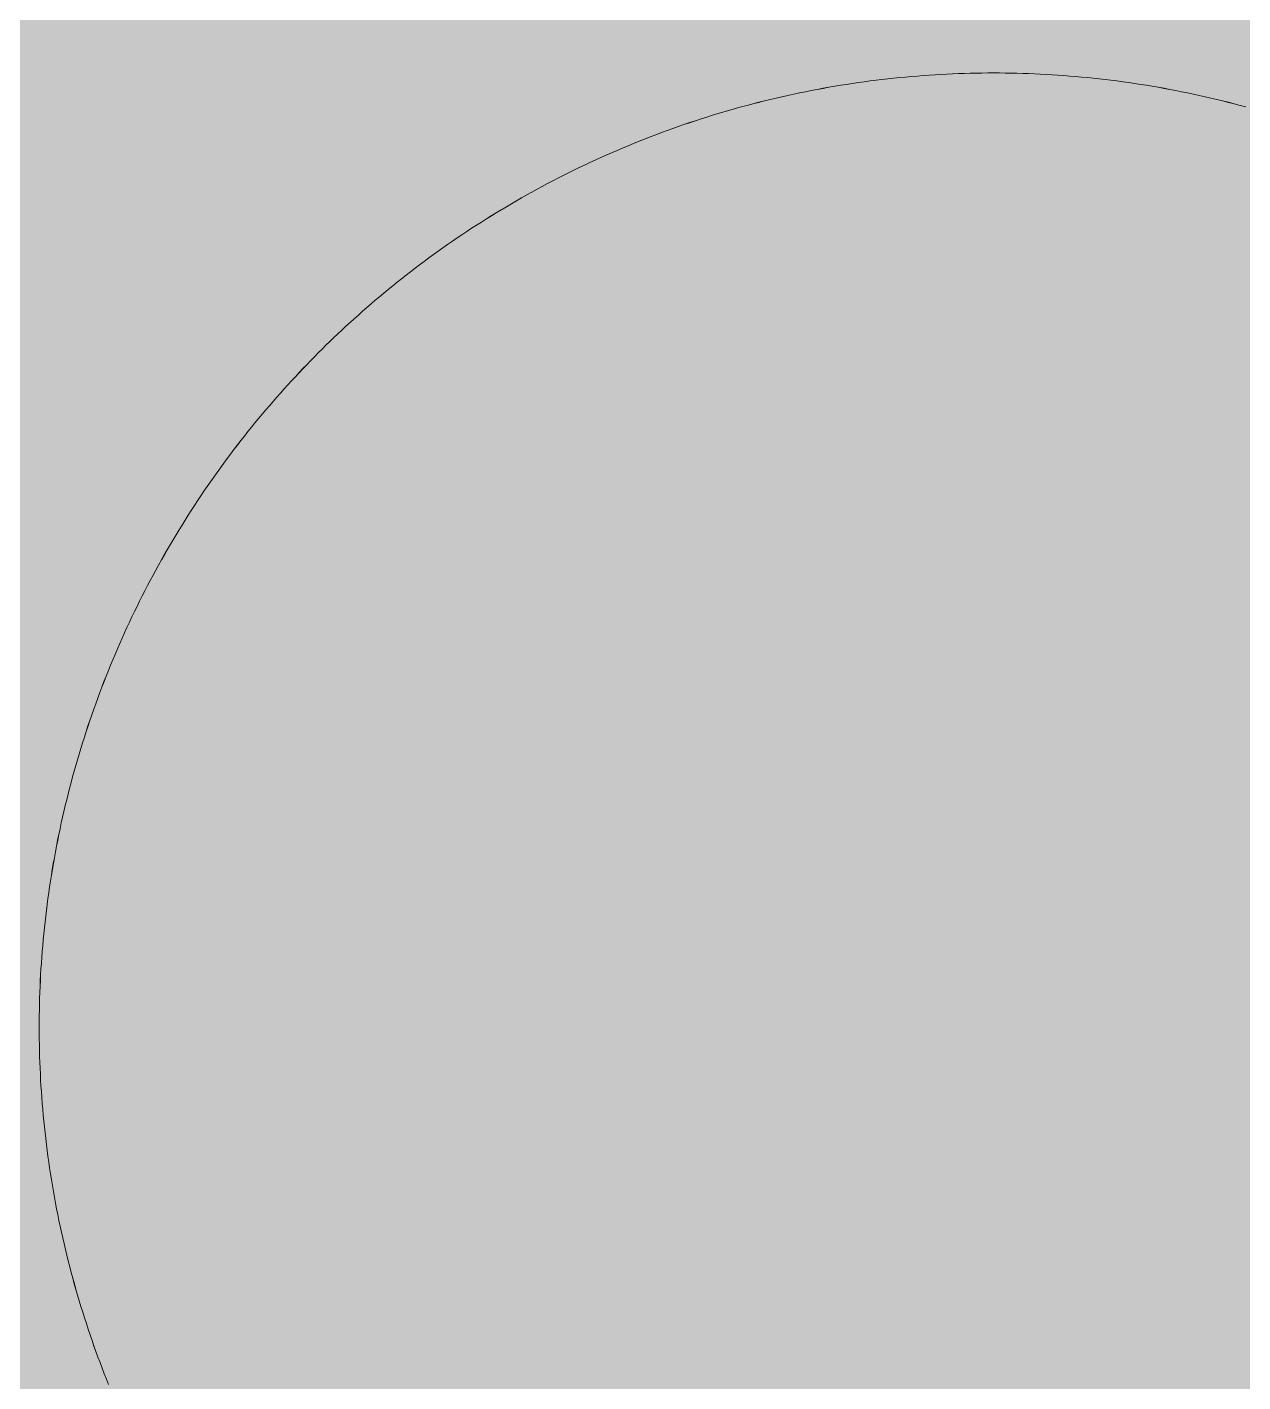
# Model space of a CAD drawing. Header units: millimetres. Extents: x 5622 to 8918, y 2044 to 6634.
# Drawn here: x 8590.272 to 8594.412, y 4895.119 to 4899.733 of the extents above; entities that cross this region are included whole.
import ezdxf

# ---------------------------------------------------------------- set-up
doc = ezdxf.new("R2010")
doc.units = ezdxf.units.MM
doc.linetypes.add('NASCOSTA', pattern=[9.525, 6.35, -3.175])
for name, color, linetype, lineweight in [('F_ARREDI', 7, 'Continuous', 5), ('F_FERRAMENTA', 253, 'Continuous', 5), ('F_MULTI laminato OPACO_retino', 1, 'Continuous', 5), ('F_Proiezioni', 253, 'NASCOSTA', 9)]:
    doc.layers.add(name, color=color, linetype=linetype, lineweight=lineweight)

# ---------------------------------------------------------------- blocks, each defined once
blk = doc.blocks.new("LIBRERIA_ingresso-living_sez._B.B'")
at = {"layer": 'F_MULTI laminato OPACO_retino', "true_color": 0x636466}
h = blk.add_hatch(color=251, dxfattribs=at)
h.dxf.hatch_style = 1
h.paths.add_polyline_path([(41313.1315, 11071.1262), (41913.1315, 11071.1262), (41913.1315, 13145.6262), (41313.1315, 13145.6262)])
at = {"layer": 'F_MULTI laminato OPACO_retino', "true_color": 0x939598}
h = blk.add_hatch(color=252, dxfattribs=at)
h.dxf.hatch_style = 1
h.paths.add_polyline_path([(41313.1315, 13145.6262), (41613.1315, 13145.6262), (41613.1315, 11071.1262), (41313.1315, 11071.1262)])
at = {"layer": 'F_Proiezioni', "color": 1}
for p, q in [((41589.0521, 12306.8749), (41589.072, 12306.8754)), ((41589.072, 12306.8754), (41589.0919, 12306.8757)), ((41589.0919, 12306.8757), (41589.1117, 12306.8759)), ((41589.1117, 12306.8759), (41589.1315, 12306.8759)), ((41589.1513, 12306.8759), (41589.1315, 12306.8759)), ((41589.1712, 12306.8757), (41589.1513, 12306.8759)), ((41589.191, 12306.8754), (41589.1712, 12306.8757)), ((41589.2109, 12306.8749), (41589.191, 12306.8754)), ((41588.5709, 12306.8272), (41588.591, 12306.8306)), ((41588.591, 12306.8306), (41588.6111, 12306.8339)), ((41588.6111, 12306.8339), (41588.6311, 12306.8371)), ((41588.6311, 12306.8371), (41588.6512, 12306.8402)), ((41588.6512, 12306.8402), (41588.6713, 12306.8431)), ((41588.6713, 12306.8431), (41588.6914, 12306.8459)), ((41588.6914, 12306.8459), (41588.7115, 12306.8486)), ((41588.7115, 12306.8486), (41588.7316, 12306.8512)), ((41588.7316, 12306.8512), (41588.7517, 12306.8536)), ((41588.7517, 12306.8536), (41588.7718, 12306.8559)), ((41588.7718, 12306.8559), (41588.7919, 12306.8581)), ((41588.7919, 12306.8581), (41588.812, 12306.8601)), ((41588.812, 12306.8601), (41588.832, 12306.862)), ((41588.832, 12306.862), (41588.8521, 12306.8638)), ((41588.8521, 12306.8638), (41588.8722, 12306.8655)), ((41588.8722, 12306.8655), (41588.8922, 12306.867)), ((41588.8922, 12306.867), (41588.9123, 12306.8685)), ((41588.9123, 12306.8685), (41588.9323, 12306.8698)), ((41588.9323, 12306.8698), (41588.9523, 12306.8709)), ((41588.9523, 12306.8709), (41588.9723, 12306.872)), ((41588.9723, 12306.872), (41588.9923, 12306.8729)), ((41588.9923, 12306.8729), (41589.0123, 12306.8737)), ((41589.0123, 12306.8737), (41589.0322, 12306.8744)), ((41589.0322, 12306.8744), (41589.0521, 12306.8749)), ((41589.2309, 12306.8744), (41589.2109, 12306.8749)), ((41589.2508, 12306.8737), (41589.2309, 12306.8744)), ((41589.2708, 12306.8729), (41589.2508, 12306.8737)), ((41589.2907, 12306.872), (41589.2708, 12306.8729)), ((41589.3107, 12306.8709), (41589.2907, 12306.872)), ((41589.3307, 12306.8698), (41589.3107, 12306.8709)), ((41589.3508, 12306.8685), (41589.3307, 12306.8698)), ((41589.3708, 12306.867), (41589.3508, 12306.8685)), ((41589.3909, 12306.8655), (41589.3708, 12306.867)), ((41589.4109, 12306.8638), (41589.3909, 12306.8655)), ((41589.431, 12306.862), (41589.4109, 12306.8638)), ((41589.4511, 12306.8601), (41589.431, 12306.862)), ((41589.4712, 12306.8581), (41589.4511, 12306.8601)), ((41589.4913, 12306.8559), (41589.4712, 12306.8581)), ((41589.5114, 12306.8536), (41589.4913, 12306.8559)), ((41589.5315, 12306.8512), (41589.5114, 12306.8536)), ((41589.5516, 12306.8486), (41589.5315, 12306.8512)), ((41589.5717, 12306.8459), (41589.5516, 12306.8486)), ((41589.5918, 12306.8431), (41589.5717, 12306.8459)), ((41589.6118, 12306.8402), (41589.5918, 12306.8431)), ((41589.6319, 12306.8371), (41589.6118, 12306.8402)), ((41589.652, 12306.8339), (41589.6319, 12306.8371)), ((41589.6721, 12306.8306), (41589.652, 12306.8339)), ((41589.6921, 12306.8272), (41589.6721, 12306.8306)), ((41588.3515, 12306.7809), (41588.3714, 12306.7857)), ((41588.3714, 12306.7857), (41588.3912, 12306.7905)), ((41588.3912, 12306.7905), (41588.4111, 12306.795)), ((41588.4111, 12306.795), (41588.431, 12306.7995)), ((41588.431, 12306.7995), (41588.451, 12306.8039)), ((41588.451, 12306.8039), (41588.4709, 12306.8081)), ((41588.4709, 12306.8081), (41588.4909, 12306.8121)), ((41588.4909, 12306.8121), (41588.5109, 12306.8161)), ((41588.5109, 12306.8161), (41588.5309, 12306.8199)), ((41588.5309, 12306.8199), (41588.5509, 12306.8236)), ((41588.5509, 12306.8236), (41588.5709, 12306.8272)), ((41589.7121, 12306.8236), (41589.6921, 12306.8272)), ((41589.7322, 12306.8199), (41589.7121, 12306.8236)), ((41589.7522, 12306.8161), (41589.7322, 12306.8199)), ((41589.7722, 12306.8121), (41589.7522, 12306.8161)), ((41589.7921, 12306.8081), (41589.7722, 12306.8121)), ((41589.8121, 12306.8039), (41589.7921, 12306.8081)), ((41589.832, 12306.7995), (41589.8121, 12306.8039)), ((41589.8519, 12306.795), (41589.832, 12306.7995)), ((41589.8718, 12306.7905), (41589.8519, 12306.795)), ((41589.8917, 12306.7857), (41589.8718, 12306.7905)), ((41589.9115, 12306.7809), (41589.8917, 12306.7857)), ((41588.1744, 12306.7317), (41588.194, 12306.7377)), ((41588.194, 12306.7377), (41588.2135, 12306.7435)), ((41588.2135, 12306.7435), (41588.2332, 12306.7492)), ((41588.2332, 12306.7492), (41588.2528, 12306.7548)), ((41588.2528, 12306.7548), (41588.2725, 12306.7603)), ((41588.2725, 12306.7603), (41588.2922, 12306.7656)), ((41588.2922, 12306.7656), (41588.3119, 12306.7708)), ((41588.3119, 12306.7708), (41588.3317, 12306.7759)), ((41588.3317, 12306.7759), (41588.3515, 12306.7809)), ((41589.9313, 12306.7759), (41589.9115, 12306.7809)), ((41589.9511, 12306.7708), (41589.9313, 12306.7759)), ((41589.9709, 12306.7656), (41589.9511, 12306.7708)), ((41589.9906, 12306.7603), (41589.9709, 12306.7656)), ((41588.0389, 12306.6867), (41588.0581, 12306.6935)), ((41588.0581, 12306.6935), (41588.0774, 12306.7002)), ((41588.0774, 12306.7002), (41588.0967, 12306.7067)), ((41588.0967, 12306.7067), (41588.1161, 12306.7131)), ((41588.1161, 12306.7131), (41588.1355, 12306.7195)), ((41588.1355, 12306.7195), (41588.1549, 12306.7257)), ((41588.1549, 12306.7257), (41588.1744, 12306.7317)), ((41587.9246, 12306.6435), (41587.9435, 12306.651)), ((41587.9435, 12306.651), (41587.9625, 12306.6583)), ((41587.9625, 12306.6583), (41587.9815, 12306.6656)), ((41587.9815, 12306.6656), (41588.0006, 12306.6728)), ((41588.0006, 12306.6728), (41588.0197, 12306.6798)), ((41588.0197, 12306.6798), (41588.0389, 12306.6867)), ((41587.8123, 12306.5961), (41587.8309, 12306.6043)), ((41587.8309, 12306.6043), (41587.8495, 12306.6124)), ((41587.8495, 12306.6124), (41587.8682, 12306.6203)), ((41587.8682, 12306.6203), (41587.8869, 12306.6281)), ((41587.8869, 12306.6281), (41587.9057, 12306.6359)), ((41587.9057, 12306.6359), (41587.9246, 12306.6435)), ((41587.7023, 12306.5447), (41587.7204, 12306.5536)), ((41587.7204, 12306.5536), (41587.7387, 12306.5623)), ((41587.7387, 12306.5623), (41587.757, 12306.5709)), ((41587.757, 12306.5709), (41587.7754, 12306.5794)), ((41587.7754, 12306.5794), (41587.7938, 12306.5878)), ((41587.7938, 12306.5878), (41587.8123, 12306.5961)), ((41587.6124, 12306.499), (41587.6303, 12306.5083)), ((41587.6303, 12306.5083), (41587.6482, 12306.5176)), ((41587.6482, 12306.5176), (41587.6661, 12306.5267)), ((41587.6661, 12306.5267), (41587.6842, 12306.5358)), ((41587.6842, 12306.5358), (41587.7023, 12306.5447)), ((41587.5244, 12306.4507), (41587.5418, 12306.4605)), ((41587.5418, 12306.4605), (41587.5594, 12306.4703)), ((41587.5594, 12306.4703), (41587.577, 12306.48)), ((41587.577, 12306.48), (41587.5947, 12306.4895)), ((41587.5947, 12306.4895), (41587.6124, 12306.499)), ((41587.4553, 12306.4103), (41587.4725, 12306.4205)), ((41587.4725, 12306.4205), (41587.4897, 12306.4307)), ((41587.4897, 12306.4307), (41587.507, 12306.4407)), ((41587.507, 12306.4407), (41587.5244, 12306.4507)), ((41587.3709, 12306.3577), (41587.3876, 12306.3684)), ((41587.3876, 12306.3684), (41587.4044, 12306.379)), ((41587.4044, 12306.379), (41587.4213, 12306.3895)), ((41587.4213, 12306.3895), (41587.4383, 12306.3999)), ((41587.4383, 12306.3999), (41587.4553, 12306.4103)), ((41587.3048, 12306.314), (41587.3212, 12306.325)), ((41587.3212, 12306.325), (41587.3377, 12306.336)), ((41587.3377, 12306.336), (41587.3542, 12306.3469)), ((41587.3542, 12306.3469), (41587.3709, 12306.3577)), ((41587.2403, 12306.2689), (41587.2563, 12306.2803)), ((41587.2563, 12306.2803), (41587.2724, 12306.2916)), ((41587.2724, 12306.2916), (41587.2886, 12306.3028)), ((41587.2886, 12306.3028), (41587.3048, 12306.314)), ((41587.1772, 12306.2226), (41587.1928, 12306.2343)), ((41587.1928, 12306.2343), (41587.2085, 12306.2459)), ((41587.2085, 12306.2459), (41587.2243, 12306.2575)), ((41587.2243, 12306.2575), (41587.2403, 12306.2689)), ((41587.1156, 12306.1751), (41587.1308, 12306.187)), ((41587.1308, 12306.187), (41587.1462, 12306.199)), ((41587.1462, 12306.199), (41587.1616, 12306.2108)), ((41587.1616, 12306.2108), (41587.1772, 12306.2226)), ((41587.0555, 12306.1264), (41587.0704, 12306.1387)), ((41587.0704, 12306.1387), (41587.0854, 12306.1509)), ((41587.0854, 12306.1509), (41587.1004, 12306.163)), ((41587.1004, 12306.163), (41587.1156, 12306.1751)), ((41587.0116, 12306.0892), (41587.0261, 12306.1017)), ((41587.0261, 12306.1017), (41587.0408, 12306.1141)), ((41587.0408, 12306.1141), (41587.0555, 12306.1264)), ((41586.9544, 12306.0388), (41586.9685, 12306.0515)), ((41586.9685, 12306.0515), (41586.9828, 12306.0642)), ((41586.9828, 12306.0642), (41586.9971, 12306.0767)), ((41586.9971, 12306.0767), (41587.0116, 12306.0892)), ((41586.8988, 12305.9876), (41586.9126, 12306.0005)), ((41586.9126, 12306.0005), (41586.9264, 12306.0133)), ((41586.9264, 12306.0133), (41586.9403, 12306.0261)), ((41586.9403, 12306.0261), (41586.9544, 12306.0388)), ((41586.8583, 12305.9486), (41586.8717, 12305.9616)), ((41586.8717, 12305.9616), (41586.8852, 12305.9746)), ((41586.8852, 12305.9746), (41586.8988, 12305.9876)), ((41586.8056, 12305.8959), (41586.8187, 12305.9092)), ((41586.8187, 12305.9092), (41586.8318, 12305.9224)), ((41586.8318, 12305.9224), (41586.845, 12305.9355)), ((41586.845, 12305.9355), (41586.8583, 12305.9486)), ((41586.7668, 12305.8553), (41586.7797, 12305.8689)), ((41586.7797, 12305.8689), (41586.7926, 12305.8825)), ((41586.7926, 12305.8825), (41586.8056, 12305.8959)), ((41586.7284, 12305.8139), (41586.7411, 12305.8278)), ((41586.7411, 12305.8278), (41586.7539, 12305.8416)), ((41586.7539, 12305.8416), (41586.7668, 12305.8553)), ((41586.678, 12305.7572), (41586.6905, 12305.7715)), ((41586.6905, 12305.7715), (41586.7031, 12305.7857)), ((41586.7031, 12305.7857), (41586.7157, 12305.7999)), ((41586.7157, 12305.7999), (41586.7284, 12305.8139)), ((41586.6409, 12305.7137), (41586.6532, 12305.7283)), ((41586.6532, 12305.7283), (41586.6656, 12305.7428)), ((41586.6656, 12305.7428), (41586.678, 12305.7572)), ((41586.6044, 12305.6694), (41586.6165, 12305.6842)), ((41586.6165, 12305.6842), (41586.6286, 12305.699)), ((41586.6286, 12305.699), (41586.6409, 12305.7137)), ((41586.5685, 12305.6242), (41586.5804, 12305.6393)), ((41586.5804, 12305.6393), (41586.5923, 12305.6544)), ((41586.5923, 12305.6544), (41586.6044, 12305.6694)), ((41586.5332, 12305.5782), (41586.5449, 12305.5936)), ((41586.5449, 12305.5936), (41586.5567, 12305.6089)), ((41586.5567, 12305.6089), (41586.5685, 12305.6242)), ((41586.4987, 12305.5313), (41586.5101, 12305.547)), ((41586.5101, 12305.547), (41586.5217, 12305.5626)), ((41586.5217, 12305.5626), (41586.5332, 12305.5782)), ((41586.4649, 12305.4838), (41586.4761, 12305.4997)), ((41586.4761, 12305.4997), (41586.4874, 12305.5156)), ((41586.4874, 12305.5156), (41586.4987, 12305.5313)), ((41586.4319, 12305.4354), (41586.4428, 12305.4516)), ((41586.4428, 12305.4516), (41586.4538, 12305.4677)), ((41586.4538, 12305.4677), (41586.4649, 12305.4838)), ((41586.3996, 12305.3863), (41586.4103, 12305.4028)), ((41586.4103, 12305.4028), (41586.421, 12305.4191)), ((41586.421, 12305.4191), (41586.4319, 12305.4354)), ((41586.3681, 12305.3365), (41586.3785, 12305.3532)), ((41586.3785, 12305.3532), (41586.389, 12305.3698)), ((41586.389, 12305.3698), (41586.3996, 12305.3863)), ((41586.3476, 12305.3029), (41586.3578, 12305.3197)), ((41586.3578, 12305.3197), (41586.3681, 12305.3365)), ((41586.3175, 12305.2519), (41586.3275, 12305.269)), ((41586.3275, 12305.269), (41586.3375, 12305.286)), ((41586.3375, 12305.286), (41586.3476, 12305.3029)), ((41586.2883, 12305.2002), (41586.298, 12305.2175)), ((41586.298, 12305.2175), (41586.3077, 12305.2347)), ((41586.3077, 12305.2347), (41586.3175, 12305.2519)), ((41586.2693, 12305.1654), (41586.2788, 12305.1829)), ((41586.2788, 12305.1829), (41586.2883, 12305.2002)), ((41586.2416, 12305.1127), (41586.2508, 12305.1304)), ((41586.2508, 12305.1304), (41586.26, 12305.1479)), ((41586.26, 12305.1479), (41586.2693, 12305.1654)), ((41586.2148, 12305.0594), (41586.2236, 12305.0773)), ((41586.2236, 12305.0773), (41586.2326, 12305.095)), ((41586.2326, 12305.095), (41586.2416, 12305.1127)), ((41586.1974, 12305.0236), (41586.2061, 12305.0415)), ((41586.2061, 12305.0415), (41586.2148, 12305.0594)), ((41586.1722, 12304.9693), (41586.1805, 12304.9874)), ((41586.1805, 12304.9874), (41586.1889, 12305.0055)), ((41586.1889, 12305.0055), (41586.1974, 12305.0236)), ((41586.1559, 12304.9328), (41586.164, 12304.9511)), ((41586.164, 12304.9511), (41586.1722, 12304.9693)), ((41586.1323, 12304.8777), (41586.14, 12304.8961)), ((41586.14, 12304.8961), (41586.1479, 12304.9145)), ((41586.1479, 12304.9145), (41586.1559, 12304.9328)), ((41586.1171, 12304.8406), (41586.1246, 12304.8592)), ((41586.1246, 12304.8592), (41586.1323, 12304.8777)), ((41586.0951, 12304.7846), (41586.1023, 12304.8033)), ((41586.1023, 12304.8033), (41586.1096, 12304.822)), ((41586.1096, 12304.822), (41586.1171, 12304.8406)), ((41586.081, 12304.747), (41586.088, 12304.7658)), ((41586.088, 12304.7658), (41586.0951, 12304.7846)), ((41586.0608, 12304.6902), (41586.0674, 12304.7092)), ((41586.0674, 12304.7092), (41586.0742, 12304.7281)), ((41586.0742, 12304.7281), (41586.081, 12304.747)), ((41586.0478, 12304.6521), (41586.0542, 12304.6712)), ((41586.0542, 12304.6712), (41586.0608, 12304.6902)), ((41586.0354, 12304.6138), (41586.0415, 12304.633)), ((41586.0415, 12304.633), (41586.0478, 12304.6521)), ((41586.0175, 12304.5561), (41586.0233, 12304.5754)), ((41586.0233, 12304.5754), (41586.0293, 12304.5946)), ((41586.0293, 12304.5946), (41586.0354, 12304.6138)), ((41586.0062, 12304.5174), (41586.0118, 12304.5367)), ((41586.0118, 12304.5367), (41586.0175, 12304.5561)), ((41585.9902, 12304.4591), (41585.9954, 12304.4785)), ((41585.9954, 12304.4785), (41586.0008, 12304.498)), ((41586.0008, 12304.498), (41586.0062, 12304.5174)), ((41585.9801, 12304.42), (41585.9851, 12304.4396)), ((41585.9851, 12304.4396), (41585.9902, 12304.4591)), ((41585.9704, 12304.3809), (41585.9752, 12304.4005)), ((41585.9752, 12304.4005), (41585.9801, 12304.42)), ((41585.9569, 12304.3219), (41585.9613, 12304.3416)), ((41585.9613, 12304.3416), (41585.9658, 12304.3612)), ((41585.9658, 12304.3612), (41585.9704, 12304.3809)), ((41585.9485, 12304.2825), (41585.9527, 12304.3022)), ((41585.9527, 12304.3022), (41585.9569, 12304.3219)), ((41585.9406, 12304.2429), (41585.9445, 12304.2627)), ((41585.9445, 12304.2627), (41585.9485, 12304.2825)), ((41585.9297, 12304.1834), (41585.9332, 12304.2033)), ((41585.9332, 12304.2033), (41585.9369, 12304.2231)), ((41585.9369, 12304.2231), (41585.9406, 12304.2429)), ((41585.9231, 12304.1437), (41585.9263, 12304.1636)), ((41585.9263, 12304.1636), (41585.9297, 12304.1834)), ((41585.9169, 12304.1039), (41585.9199, 12304.1238)), ((41585.9199, 12304.1238), (41585.9231, 12304.1437)), ((41585.9086, 12304.0442), (41585.9112, 12304.0641)), ((41585.9112, 12304.0641), (41585.914, 12304.084)), ((41585.914, 12304.084), (41585.9169, 12304.1039)), ((41585.9037, 12304.0043), (41585.9061, 12304.0242)), ((41585.9061, 12304.0242), (41585.9086, 12304.0442)), ((41585.8993, 12303.9644), (41585.9014, 12303.9843)), ((41585.9014, 12303.9843), (41585.9037, 12304.0043)), ((41585.8935, 12303.9045), (41585.8953, 12303.9244)), ((41585.8953, 12303.9244), (41585.8972, 12303.9444)), ((41585.8972, 12303.9444), (41585.8993, 12303.9644)), ((41585.8904, 12303.8646), (41585.8919, 12303.8845)), ((41585.8919, 12303.8845), (41585.8935, 12303.9045)), ((41585.8877, 12303.8247), (41585.8889, 12303.8446)), ((41585.8889, 12303.8446), (41585.8904, 12303.8646)), ((41585.8845, 12303.7649), (41585.8854, 12303.7848)), ((41585.8854, 12303.7848), (41585.8865, 12303.8048)), ((41585.8865, 12303.8048), (41585.8877, 12303.8247)), ((41585.8831, 12303.7251), (41585.8837, 12303.745)), ((41585.8837, 12303.745), (41585.8845, 12303.7649)), ((41585.8821, 12303.6854), (41585.8825, 12303.7052)), ((41585.8825, 12303.7052), (41585.8831, 12303.7251)), ((41585.8815, 12303.6259), (41585.8816, 12303.6457)), ((41585.8816, 12303.6457), (41585.8818, 12303.6655)), ((41585.8818, 12303.6655), (41585.8821, 12303.6854)), ((41585.8816, 12303.6061), (41585.8815, 12303.6259)), ((41585.8818, 12303.5862), (41585.8816, 12303.6061)), ((41585.8821, 12303.5663), (41585.8818, 12303.5862)), ((41585.8825, 12303.5464), (41585.8821, 12303.5663)), ((41585.8831, 12303.5265), (41585.8825, 12303.5464)), ((41585.8837, 12303.5066), (41585.8831, 12303.5265)), ((41585.8845, 12303.4866), (41585.8837, 12303.5066)), ((41585.8855, 12303.4667), (41585.8845, 12303.4866)), ((41585.8865, 12303.4467), (41585.8855, 12303.4667)), ((41585.8877, 12303.4267), (41585.8865, 12303.4467)), ((41585.889, 12303.4068), (41585.8877, 12303.4267)), ((41585.8904, 12303.3868), (41585.889, 12303.4068)), ((41585.8919, 12303.3668), (41585.8904, 12303.3868)), ((41585.8936, 12303.3468), (41585.8919, 12303.3668)), ((41585.8954, 12303.3268), (41585.8936, 12303.3468)), ((41585.8973, 12303.3068), (41585.8954, 12303.3268)), ((41585.8993, 12303.2868), (41585.8973, 12303.3068)), ((41585.9015, 12303.2668), (41585.8993, 12303.2868)), ((41585.9038, 12303.2468), (41585.9015, 12303.2668)), ((41585.9062, 12303.2268), (41585.9038, 12303.2468)), ((41585.9087, 12303.2069), (41585.9062, 12303.2268)), ((41585.9114, 12303.1869), (41585.9087, 12303.2069)), ((41585.9141, 12303.1669), (41585.9114, 12303.1869)), ((41585.917, 12303.147), (41585.9141, 12303.1669)), ((41585.9201, 12303.127), (41585.917, 12303.147)), ((41585.9232, 12303.1071), (41585.9201, 12303.127)), ((41585.9265, 12303.0872), (41585.9232, 12303.1071)), ((41585.9299, 12303.0673), (41585.9265, 12303.0872)), ((41585.9334, 12303.0474), (41585.9299, 12303.0673)), ((41585.9371, 12303.0276), (41585.9334, 12303.0474)), ((41585.9409, 12303.0077), (41585.9371, 12303.0276)), ((41585.9448, 12302.9879), (41585.9409, 12303.0077)), ((41585.9488, 12302.9681), (41585.9448, 12302.9879)), ((41585.9529, 12302.9483), (41585.9488, 12302.9681)), ((41585.9572, 12302.9286), (41585.9529, 12302.9483)), ((41585.9616, 12302.9089), (41585.9572, 12302.9286)), ((41585.9661, 12302.8892), (41585.9616, 12302.9089)), ((41585.9708, 12302.8695), (41585.9661, 12302.8892)), ((41585.9756, 12302.8499), (41585.9708, 12302.8695)), ((41585.9804, 12302.8303), (41585.9756, 12302.8499)), ((41585.9855, 12302.8107), (41585.9804, 12302.8303)), ((41585.9906, 12302.7912), (41585.9855, 12302.8107)), ((41585.9958, 12302.7716), (41585.9906, 12302.7912)), ((41586.0012, 12302.7522), (41585.9958, 12302.7716)), ((41586.0067, 12302.7327), (41586.0012, 12302.7522)), ((41586.0123, 12302.7133), (41586.0067, 12302.7327)), ((41586.0181, 12302.694), (41586.0123, 12302.7133)), ((41586.0239, 12302.6747), (41586.0181, 12302.694)), ((41586.0299, 12302.6554), (41586.0239, 12302.6747)), ((41586.036, 12302.6362), (41586.0299, 12302.6554)), ((41586.0422, 12302.617), (41586.036, 12302.6362)), ((41586.0485, 12302.5978), (41586.0422, 12302.617)), ((41586.0549, 12302.5787), (41586.0485, 12302.5978)), ((41586.0615, 12302.5596), (41586.0549, 12302.5787)), ((41586.0681, 12302.5406), (41586.0615, 12302.5596)), ((41586.0749, 12302.5217), (41586.0681, 12302.5406)), ((41586.0818, 12302.5028), (41586.0749, 12302.5217)), ((41586.0888, 12302.4839), (41586.0818, 12302.5028)), ((41586.0959, 12302.4651), (41586.0888, 12302.4839)), ((41586.1032, 12302.4463), (41586.0959, 12302.4651)), ((41586.1105, 12302.4276), (41586.1032, 12302.4463)), ((41586.118, 12302.409), (41586.1105, 12302.4276))]:
    blk.add_line(p, q, dxfattribs=at)

msp = doc.modelspace()

# ---------------------------------------------------------------- linework, layer by layer
at = {"layer": 'F_FERRAMENTA', "linetype": 'NASCOSTA'}
for p, q in [((8593.0825, 4899.5407), (8593.1025, 4899.5437)), ((8593.1025, 4899.5437), (8593.1226, 4899.5465)), ((8593.1226, 4899.5465), (8593.1427, 4899.5491)), ((8593.1427, 4899.5491), (8593.1628, 4899.5517)), ((8593.1628, 4899.5517), (8593.1829, 4899.5541)), ((8593.1829, 4899.5541), (8593.203, 4899.5564)), ((8593.203, 4899.5564), (8593.2231, 4899.5586)), ((8593.2231, 4899.5586), (8593.2432, 4899.5606)), ((8593.2432, 4899.5606), (8593.2633, 4899.5626)), ((8593.2633, 4899.5626), (8593.2834, 4899.5644)), ((8593.2834, 4899.5644), (8593.3034, 4899.566)), ((8593.3034, 4899.566), (8593.3235, 4899.5676)), ((8593.3235, 4899.5676), (8593.3435, 4899.569)), ((8593.3435, 4899.569), (8593.3636, 4899.5703)), ((8593.3636, 4899.5703), (8593.3836, 4899.5715)), ((8593.3836, 4899.5715), (8593.4036, 4899.5725)), ((8593.4036, 4899.5725), (8593.4235, 4899.5734)), ((8593.4235, 4899.5734), (8593.4435, 4899.5742)), ((8593.4435, 4899.5742), (8593.4634, 4899.5749)), ((8593.4634, 4899.5749), (8593.4834, 4899.5755)), ((8593.4834, 4899.5755), (8593.5033, 4899.5759)), ((8593.5033, 4899.5759), (8593.5231, 4899.5762)), ((8593.5231, 4899.5762), (8593.543, 4899.5764)), ((8593.543, 4899.5764), (8593.5628, 4899.5765)), ((8593.5826, 4899.5764), (8593.5628, 4899.5765)), ((8593.6024, 4899.5762), (8593.5826, 4899.5764)), ((8593.6223, 4899.5759), (8593.6024, 4899.5762)), ((8593.6422, 4899.5755), (8593.6223, 4899.5759)), ((8593.6621, 4899.5749), (8593.6422, 4899.5755)), ((8593.682, 4899.5742), (8593.6621, 4899.5749)), ((8593.702, 4899.5734), (8593.682, 4899.5742)), ((8593.722, 4899.5725), (8593.702, 4899.5734)), ((8593.742, 4899.5715), (8593.722, 4899.5725)), ((8593.762, 4899.5703), (8593.742, 4899.5715)), ((8593.782, 4899.569), (8593.762, 4899.5703)), ((8593.8021, 4899.5676), (8593.782, 4899.569)), ((8593.8221, 4899.566), (8593.8021, 4899.5676)), ((8593.8422, 4899.5644), (8593.8221, 4899.566)), ((8593.8623, 4899.5626), (8593.8422, 4899.5644)), ((8593.8823, 4899.5606), (8593.8623, 4899.5626)), ((8593.9024, 4899.5586), (8593.8823, 4899.5606)), ((8593.9225, 4899.5564), (8593.9024, 4899.5586)), ((8593.9426, 4899.5541), (8593.9225, 4899.5564)), ((8593.9627, 4899.5517), (8593.9426, 4899.5541)), ((8593.9828, 4899.5491), (8593.9627, 4899.5517)), ((8594.0029, 4899.5465), (8593.9828, 4899.5491)), ((8594.023, 4899.5437), (8594.0029, 4899.5465)), ((8594.0431, 4899.5407), (8594.023, 4899.5437)), ((8592.8424, 4899.4956), (8592.8623, 4899.5001)), ((8592.8623, 4899.5001), (8592.8822, 4899.5044)), ((8592.8822, 4899.5044), (8592.9022, 4899.5086)), ((8592.9022, 4899.5086), (8592.9221, 4899.5127)), ((8592.9221, 4899.5127), (8592.9421, 4899.5166)), ((8592.9421, 4899.5166), (8592.9621, 4899.5205)), ((8592.9621, 4899.5205), (8592.9822, 4899.5242)), ((8592.9822, 4899.5242), (8593.0022, 4899.5277)), ((8593.0022, 4899.5277), (8593.0222, 4899.5312)), ((8593.0222, 4899.5312), (8593.0423, 4899.5345)), ((8593.0423, 4899.5345), (8593.0624, 4899.5377)), ((8593.0624, 4899.5377), (8593.0825, 4899.5407)), ((8594.0632, 4899.5377), (8594.0431, 4899.5407)), ((8594.0832, 4899.5345), (8594.0632, 4899.5377)), ((8594.1033, 4899.5312), (8594.0832, 4899.5345)), ((8594.1234, 4899.5277), (8594.1033, 4899.5312)), ((8594.1434, 4899.5242), (8594.1234, 4899.5277)), ((8594.1634, 4899.5205), (8594.1434, 4899.5242)), ((8594.1834, 4899.5166), (8594.1634, 4899.5205)), ((8594.2034, 4899.5127), (8594.1834, 4899.5166)), ((8594.2234, 4899.5086), (8594.2034, 4899.5127)), ((8594.2433, 4899.5044), (8594.2234, 4899.5086)), ((8594.2633, 4899.5001), (8594.2433, 4899.5044)), ((8594.2832, 4899.4956), (8594.2633, 4899.5001)), ((8592.6644, 4899.4498), (8592.684, 4899.4554)), ((8592.684, 4899.4554), (8592.7037, 4899.4608)), ((8592.7037, 4899.4608), (8592.7234, 4899.4662)), ((8592.7234, 4899.4662), (8592.7432, 4899.4714)), ((8592.7432, 4899.4714), (8592.763, 4899.4765)), ((8592.763, 4899.4765), (8592.7828, 4899.4814)), ((8592.7828, 4899.4814), (8592.8026, 4899.4863)), ((8592.8026, 4899.4863), (8592.8225, 4899.491)), ((8592.8225, 4899.491), (8592.8424, 4899.4956)), ((8594.3031, 4899.491), (8594.2832, 4899.4956)), ((8594.3229, 4899.4863), (8594.3031, 4899.491)), ((8594.3428, 4899.4814), (8594.3229, 4899.4863)), ((8594.3626, 4899.4765), (8594.3428, 4899.4814)), ((8594.3824, 4899.4714), (8594.3626, 4899.4765)), ((8594.4021, 4899.4662), (8594.3824, 4899.4714)), ((8594.4218, 4899.4608), (8594.4021, 4899.4662)), ((8592.5086, 4899.4007), (8592.5279, 4899.4073)), ((8592.5279, 4899.4073), (8592.5473, 4899.4137)), ((8592.5473, 4899.4137), (8592.5667, 4899.42)), ((8592.5667, 4899.42), (8592.5862, 4899.4262)), ((8592.5862, 4899.4262), (8592.6057, 4899.4323)), ((8592.6057, 4899.4323), (8592.6252, 4899.4382)), ((8592.6252, 4899.4382), (8592.6448, 4899.4441)), ((8592.6448, 4899.4441), (8592.6644, 4899.4498)), ((8592.3747, 4899.3515), (8592.3937, 4899.3589)), ((8592.3937, 4899.3589), (8592.4127, 4899.3662)), ((8592.4127, 4899.3662), (8592.4318, 4899.3733)), ((8592.4318, 4899.3733), (8592.4509, 4899.3803)), ((8592.4509, 4899.3803), (8592.4701, 4899.3872)), ((8592.4701, 4899.3872), (8592.4893, 4899.394)), ((8592.4893, 4899.394), (8592.5086, 4899.4007)), ((8592.2621, 4899.3048), (8592.2807, 4899.3129)), ((8592.2807, 4899.3129), (8592.2994, 4899.3209)), ((8592.2994, 4899.3209), (8592.3182, 4899.3287)), ((8592.3182, 4899.3287), (8592.337, 4899.3364)), ((8592.337, 4899.3364), (8592.3558, 4899.344)), ((8592.3558, 4899.344), (8592.3747, 4899.3515)), ((8592.1699, 4899.2628), (8592.1882, 4899.2715)), ((8592.1882, 4899.2715), (8592.2066, 4899.28)), ((8592.2066, 4899.28), (8592.2251, 4899.2884)), ((8592.2251, 4899.2884), (8592.2436, 4899.2967)), ((8592.2436, 4899.2967), (8592.2621, 4899.3048)), ((8592.0794, 4899.2181), (8592.0974, 4899.2273)), ((8592.0974, 4899.2273), (8592.1154, 4899.2363)), ((8592.1154, 4899.2363), (8592.1335, 4899.2453)), ((8592.1335, 4899.2453), (8592.1517, 4899.2541)), ((8592.1517, 4899.2541), (8592.1699, 4899.2628)), ((8591.9906, 4899.1708), (8592.0082, 4899.1805)), ((8592.0082, 4899.1805), (8592.0259, 4899.1901)), ((8592.0259, 4899.1901), (8592.0437, 4899.1995)), ((8592.0437, 4899.1995), (8592.0615, 4899.2089)), ((8592.0615, 4899.2089), (8592.0794, 4899.2181)), ((8591.9037, 4899.1211), (8591.921, 4899.1312)), ((8591.921, 4899.1312), (8591.9383, 4899.1413)), ((8591.9383, 4899.1413), (8591.9556, 4899.1512)), ((8591.9556, 4899.1512), (8591.9731, 4899.1611)), ((8591.9731, 4899.1611), (8591.9906, 4899.1708)), ((8591.8357, 4899.0795), (8591.8526, 4899.0901)), ((8591.8526, 4899.0901), (8591.8695, 4899.1005)), ((8591.8695, 4899.1005), (8591.8866, 4899.1108)), ((8591.8866, 4899.1108), (8591.9037, 4899.1211)), ((8591.7525, 4899.0256), (8591.7689, 4899.0366)), ((8591.7689, 4899.0366), (8591.7855, 4899.0474)), ((8591.7855, 4899.0474), (8591.8021, 4899.0582)), ((8591.8021, 4899.0582), (8591.8188, 4899.0689)), ((8591.8188, 4899.0689), (8591.8357, 4899.0795)), ((8591.6875, 4898.9809), (8591.7036, 4898.9922)), ((8591.7036, 4898.9922), (8591.7198, 4899.0034)), ((8591.7198, 4899.0034), (8591.7361, 4899.0145)), ((8591.7361, 4899.0145), (8591.7525, 4899.0256)), ((8591.624, 4898.9348), (8591.6398, 4898.9465)), ((8591.6398, 4898.9465), (8591.6556, 4898.958)), ((8591.6556, 4898.958), (8591.6715, 4898.9695)), ((8591.6715, 4898.9695), (8591.6875, 4898.9809)), ((8591.5621, 4898.8876), (8591.5774, 4898.8995)), ((8591.5774, 4898.8995), (8591.5929, 4898.9114)), ((8591.5929, 4898.9114), (8591.6084, 4898.9231)), ((8591.6084, 4898.9231), (8591.624, 4898.9348)), ((8591.5016, 4898.8392), (8591.5166, 4898.8514)), ((8591.5166, 4898.8514), (8591.5317, 4898.8635)), ((8591.5317, 4898.8635), (8591.5468, 4898.8756)), ((8591.5468, 4898.8756), (8591.5621, 4898.8876)), ((8591.4574, 4898.8022), (8591.472, 4898.8146)), ((8591.472, 4898.8146), (8591.4868, 4898.8269)), ((8591.4868, 4898.8269), (8591.5016, 4898.8392)), ((8591.3998, 4898.7521), (8591.414, 4898.7647)), ((8591.414, 4898.7647), (8591.4284, 4898.7773)), ((8591.4284, 4898.7773), (8591.4428, 4898.7898)), ((8591.4428, 4898.7898), (8591.4574, 4898.8022)), ((8591.3438, 4898.701), (8591.3576, 4898.7139)), ((8591.3576, 4898.7139), (8591.3716, 4898.7267)), ((8591.3716, 4898.7267), (8591.3856, 4898.7394)), ((8591.3856, 4898.7394), (8591.3998, 4898.7521)), ((8591.3029, 4898.6622), (8591.3165, 4898.6752)), ((8591.3165, 4898.6752), (8591.3301, 4898.6881)), ((8591.3301, 4898.6881), (8591.3438, 4898.701)), ((8591.2499, 4898.6097), (8591.2631, 4898.6229)), ((8591.2631, 4898.6229), (8591.2762, 4898.6361)), ((8591.2762, 4898.6361), (8591.2895, 4898.6492)), ((8591.2895, 4898.6492), (8591.3029, 4898.6622)), ((8591.2109, 4898.5695), (8591.2239, 4898.583)), ((8591.2239, 4898.583), (8591.2369, 4898.5964)), ((8591.2369, 4898.5964), (8591.2499, 4898.6097)), ((8591.1596, 4898.5144), (8591.1724, 4898.5283)), ((8591.1724, 4898.5283), (8591.1851, 4898.5421)), ((8591.1851, 4898.5421), (8591.198, 4898.5559)), ((8591.198, 4898.5559), (8591.2109, 4898.5695)), ((8591.1217, 4898.4721), (8591.1343, 4898.4863)), ((8591.1343, 4898.4863), (8591.1469, 4898.5004)), ((8591.1469, 4898.5004), (8591.1596, 4898.5144)), ((8591.0844, 4898.4288), (8591.0968, 4898.4434)), ((8591.0968, 4898.4434), (8591.1092, 4898.4578)), ((8591.1092, 4898.4578), (8591.1217, 4898.4721)), ((8591.0477, 4898.3848), (8591.0599, 4898.3996)), ((8591.0599, 4898.3996), (8591.0721, 4898.4142)), ((8591.0721, 4898.4142), (8591.0844, 4898.4288)), ((8591.0116, 4898.3399), (8591.0236, 4898.3549)), ((8591.0236, 4898.3549), (8591.0356, 4898.3699)), ((8591.0356, 4898.3699), (8591.0477, 4898.3848)), ((8590.9762, 4898.2941), (8590.9879, 4898.3095)), ((8590.9879, 4898.3095), (8590.9997, 4898.3247)), ((8590.9997, 4898.3247), (8591.0116, 4898.3399)), ((8590.9414, 4898.2476), (8590.9529, 4898.2632)), ((8590.9529, 4898.2632), (8590.9645, 4898.2787)), ((8590.9645, 4898.2787), (8590.9762, 4898.2941)), ((8590.9073, 4898.2003), (8590.9186, 4898.2161)), ((8590.9186, 4898.2161), (8590.93, 4898.2319)), ((8590.93, 4898.2319), (8590.9414, 4898.2476)), ((8590.874, 4898.1522), (8590.885, 4898.1683)), ((8590.885, 4898.1683), (8590.8962, 4898.1843)), ((8590.8962, 4898.1843), (8590.9073, 4898.2003)), ((8590.8415, 4898.1033), (8590.8523, 4898.1197)), ((8590.8523, 4898.1197), (8590.8631, 4898.136)), ((8590.8631, 4898.136), (8590.874, 4898.1522)), ((8590.8098, 4898.0537), (8590.8203, 4898.0703)), ((8590.8203, 4898.0703), (8590.8308, 4898.0869)), ((8590.8308, 4898.0869), (8590.8415, 4898.1033)), ((8590.7789, 4898.0034), (8590.7891, 4898.0203)), ((8590.7891, 4898.0203), (8590.7994, 4898.037)), ((8590.7994, 4898.037), (8590.8098, 4898.0537)), ((8590.7587, 4897.9695), (8590.7687, 4897.9865)), ((8590.7687, 4897.9865), (8590.7789, 4898.0034)), ((8590.7292, 4897.9181), (8590.739, 4897.9353)), ((8590.739, 4897.9353), (8590.7488, 4897.9524)), ((8590.7488, 4897.9524), (8590.7587, 4897.9695)), ((8590.7006, 4897.866), (8590.71, 4897.8834)), ((8590.71, 4897.8834), (8590.7196, 4897.9008)), ((8590.7196, 4897.9008), (8590.7292, 4897.9181)), ((8590.682, 4897.8309), (8590.6912, 4897.8485)), ((8590.6912, 4897.8485), (8590.7006, 4897.866)), ((8590.6549, 4897.7778), (8590.6638, 4897.7956)), ((8590.6638, 4897.7956), (8590.6729, 4897.8133)), ((8590.6729, 4897.8133), (8590.682, 4897.8309)), ((8590.6373, 4897.7421), (8590.646, 4897.76)), ((8590.646, 4897.76), (8590.6549, 4897.7778)), ((8590.6117, 4897.688), (8590.6201, 4897.7061)), ((8590.6201, 4897.7061), (8590.6287, 4897.7241)), ((8590.6287, 4897.7241), (8590.6373, 4897.7421)), ((8590.5871, 4897.6334), (8590.5952, 4897.6516)), ((8590.5952, 4897.6516), (8590.6034, 4897.6698)), ((8590.6034, 4897.6698), (8590.6117, 4897.688)), ((8590.5713, 4897.5966), (8590.5791, 4897.615)), ((8590.5791, 4897.615), (8590.5871, 4897.6334)), ((8590.5483, 4897.5411), (8590.5558, 4897.5597)), ((8590.5558, 4897.5597), (8590.5635, 4897.5782)), ((8590.5635, 4897.5782), (8590.5713, 4897.5966)), ((8590.5336, 4897.5038), (8590.5409, 4897.5225)), ((8590.5409, 4897.5225), (8590.5483, 4897.5411)), ((8590.5192, 4897.4663), (8590.5263, 4897.4851)), ((8590.5263, 4897.4851), (8590.5336, 4897.5038)), ((8590.4986, 4897.4097), (8590.5054, 4897.4286)), ((8590.5054, 4897.4286), (8590.5123, 4897.4475)), ((8590.5123, 4897.4475), (8590.5192, 4897.4663)), ((8590.4855, 4897.3717), (8590.492, 4897.3907)), ((8590.492, 4897.3907), (8590.4986, 4897.4097)), ((8590.4666, 4897.3143), (8590.4728, 4897.3335)), ((8590.4728, 4897.3335), (8590.4791, 4897.3526)), ((8590.4791, 4897.3526), (8590.4855, 4897.3717)), ((8590.4546, 4897.2759), (8590.4605, 4897.2951)), ((8590.4605, 4897.2951), (8590.4666, 4897.3143)), ((8590.4375, 4897.2179), (8590.4431, 4897.2373)), ((8590.4431, 4897.2373), (8590.4488, 4897.2566)), ((8590.4488, 4897.2566), (8590.4546, 4897.2759)), ((8590.4266, 4897.1791), (8590.432, 4897.1985)), ((8590.432, 4897.1985), (8590.4375, 4897.2179)), ((8590.4163, 4897.1401), (8590.4214, 4897.1596)), ((8590.4214, 4897.1596), (8590.4266, 4897.1791)), ((8590.4017, 4897.0814), (8590.4064, 4897.101)), ((8590.4064, 4897.101), (8590.4113, 4897.1206)), ((8590.4113, 4897.1206), (8590.4163, 4897.1401)), ((8590.3926, 4897.0421), (8590.3971, 4897.0618)), ((8590.3971, 4897.0618), (8590.4017, 4897.0814)), ((8590.3839, 4897.0027), (8590.3882, 4897.0224)), ((8590.3882, 4897.0224), (8590.3926, 4897.0421)), ((8590.3719, 4896.9435), (8590.3758, 4896.9632)), ((8590.3758, 4896.9632), (8590.3798, 4896.983)), ((8590.3798, 4896.983), (8590.3839, 4897.0027)), ((8590.3645, 4896.9038), (8590.3681, 4896.9237)), ((8590.3681, 4896.9237), (8590.3719, 4896.9435)), ((8590.3576, 4896.8641), (8590.361, 4896.884)), ((8590.361, 4896.884), (8590.3645, 4896.9038)), ((8590.3482, 4896.8045), (8590.3512, 4896.8244)), ((8590.3512, 4896.8244), (8590.3543, 4896.8443)), ((8590.3543, 4896.8443), (8590.3576, 4896.8641)), ((8590.3425, 4896.7646), (8590.3453, 4896.7846)), ((8590.3453, 4896.7846), (8590.3482, 4896.8045)), ((8590.3373, 4896.7248), (8590.3398, 4896.7447)), ((8590.3398, 4896.7447), (8590.3425, 4896.7646)), ((8590.3305, 4896.6649), (8590.3326, 4896.6849)), ((8590.3326, 4896.6849), (8590.3349, 4896.7048)), ((8590.3349, 4896.7048), (8590.3373, 4896.7248)), ((8590.3266, 4896.625), (8590.3285, 4896.645)), ((8590.3285, 4896.645), (8590.3305, 4896.6649)), ((8590.3231, 4896.5851), (8590.3248, 4896.605)), ((8590.3248, 4896.605), (8590.3266, 4896.625)), ((8590.3189, 4896.5252), (8590.3202, 4896.5452)), ((8590.3202, 4896.5452), (8590.3216, 4896.5651)), ((8590.3216, 4896.5651), (8590.3231, 4896.5851)), ((8590.3167, 4896.4854), (8590.3177, 4896.5053)), ((8590.3177, 4896.5053), (8590.3189, 4896.5252)), ((8590.315, 4896.4456), (8590.3158, 4896.4655)), ((8590.3158, 4896.4655), (8590.3167, 4896.4854)), ((8590.3133, 4896.3859), (8590.3138, 4896.4058)), ((8590.3138, 4896.4058), (8590.3143, 4896.4257)), ((8590.3143, 4896.4257), (8590.315, 4896.4456)), ((8590.3128, 4896.3463), (8590.313, 4896.3661)), ((8590.313, 4896.3661), (8590.3133, 4896.3859)), ((8590.3128, 4896.3265), (8590.3128, 4896.3463)), ((8590.3128, 4896.3066), (8590.3128, 4896.3265)), ((8590.313, 4896.2868), (8590.3128, 4896.3066)), ((8590.3133, 4896.2669), (8590.313, 4896.2868)), ((8590.3138, 4896.247), (8590.3133, 4896.2669)), ((8590.3143, 4896.2271), (8590.3138, 4896.247)), ((8590.315, 4896.2071), (8590.3143, 4896.2271)), ((8590.3158, 4896.1872), (8590.315, 4896.2071)), ((8590.3167, 4896.1672), (8590.3158, 4896.1872)), ((8590.3178, 4896.1473), (8590.3167, 4896.1672)), ((8590.3189, 4896.1273), (8590.3178, 4896.1473)), ((8590.3202, 4896.1073), (8590.3189, 4896.1273)), ((8590.3216, 4896.0873), (8590.3202, 4896.1073)), ((8590.3232, 4896.0673), (8590.3216, 4896.0873)), ((8590.3248, 4896.0473), (8590.3232, 4896.0673)), ((8590.3266, 4896.0273), (8590.3248, 4896.0473)), ((8590.3285, 4896.0073), (8590.3266, 4896.0273)), ((8590.3306, 4895.9873), (8590.3285, 4896.0073)), ((8590.3327, 4895.9674), (8590.3306, 4895.9873)), ((8590.335, 4895.9474), (8590.3327, 4895.9674)), ((8590.3374, 4895.9274), (8590.335, 4895.9474)), ((8590.3399, 4895.9074), (8590.3374, 4895.9274)), ((8590.3426, 4895.8874), (8590.3399, 4895.9074)), ((8590.3454, 4895.8675), (8590.3426, 4895.8874)), ((8590.3483, 4895.8475), (8590.3454, 4895.8675)), ((8590.3513, 4895.8276), (8590.3483, 4895.8475)), ((8590.3545, 4895.8076), (8590.3513, 4895.8276)), ((8590.3577, 4895.7877), (8590.3545, 4895.8076)), ((8590.3612, 4895.7678), (8590.3577, 4895.7877)), ((8590.3647, 4895.748), (8590.3612, 4895.7678)), ((8590.3683, 4895.7281), (8590.3647, 4895.748)), ((8590.3721, 4895.7083), (8590.3683, 4895.7281)), ((8590.376, 4895.6884), (8590.3721, 4895.7083)), ((8590.38, 4895.6686), (8590.376, 4895.6884)), ((8590.3842, 4895.6489), (8590.38, 4895.6686)), ((8590.3885, 4895.6291), (8590.3842, 4895.6489)), ((8590.3929, 4895.6094), (8590.3885, 4895.6291)), ((8590.3974, 4895.5897), (8590.3929, 4895.6094)), ((8590.402, 4895.57), (8590.3974, 4895.5897)), ((8590.4068, 4895.5504), (8590.402, 4895.57)), ((8590.4117, 4895.5308), (8590.4068, 4895.5504)), ((8590.4167, 4895.5112), (8590.4117, 4895.5308)), ((8590.4218, 4895.4917), (8590.4167, 4895.5112)), ((8590.4271, 4895.4722), (8590.4218, 4895.4917)), ((8590.4325, 4895.4527), (8590.4271, 4895.4722)), ((8590.438, 4895.4333), (8590.4325, 4895.4527)), ((8590.4436, 4895.4139), (8590.438, 4895.4333)), ((8590.4493, 4895.3945), (8590.4436, 4895.4139)), ((8590.4551, 4895.3752), (8590.4493, 4895.3945)), ((8590.4611, 4895.3559), (8590.4551, 4895.3752)), ((8590.4672, 4895.3367), (8590.4611, 4895.3559)), ((8590.4734, 4895.3175), (8590.4672, 4895.3367)), ((8590.4797, 4895.2984), (8590.4734, 4895.3175)), ((8590.4861, 4895.2792), (8590.4797, 4895.2984)), ((8590.4927, 4895.2602), (8590.4861, 4895.2792)), ((8590.4994, 4895.2412), (8590.4927, 4895.2602)), ((8590.5061, 4895.2222), (8590.4994, 4895.2412)), ((8590.513, 4895.2033), (8590.5061, 4895.2222)), ((8590.52, 4895.1844), (8590.513, 4895.2033)), ((8590.5272, 4895.1656), (8590.52, 4895.1844)), ((8590.5344, 4895.1469), (8590.5272, 4895.1656)), ((8590.5417, 4895.1282), (8590.5344, 4895.1469)), ((8590.5492, 4895.1095), (8590.5417, 4895.1282))]:
    msp.add_line(p, q, dxfattribs=at)

# ---------------------------------------------------------------- block references
at = {"layer": 'F_ARREDI'}
msp.add_blockref("LIBRERIA_ingresso-living_sez._B.B'", (-32995.5688, -7407.2995), dxfattribs=at)

doc.saveas('drawing.dxf')
